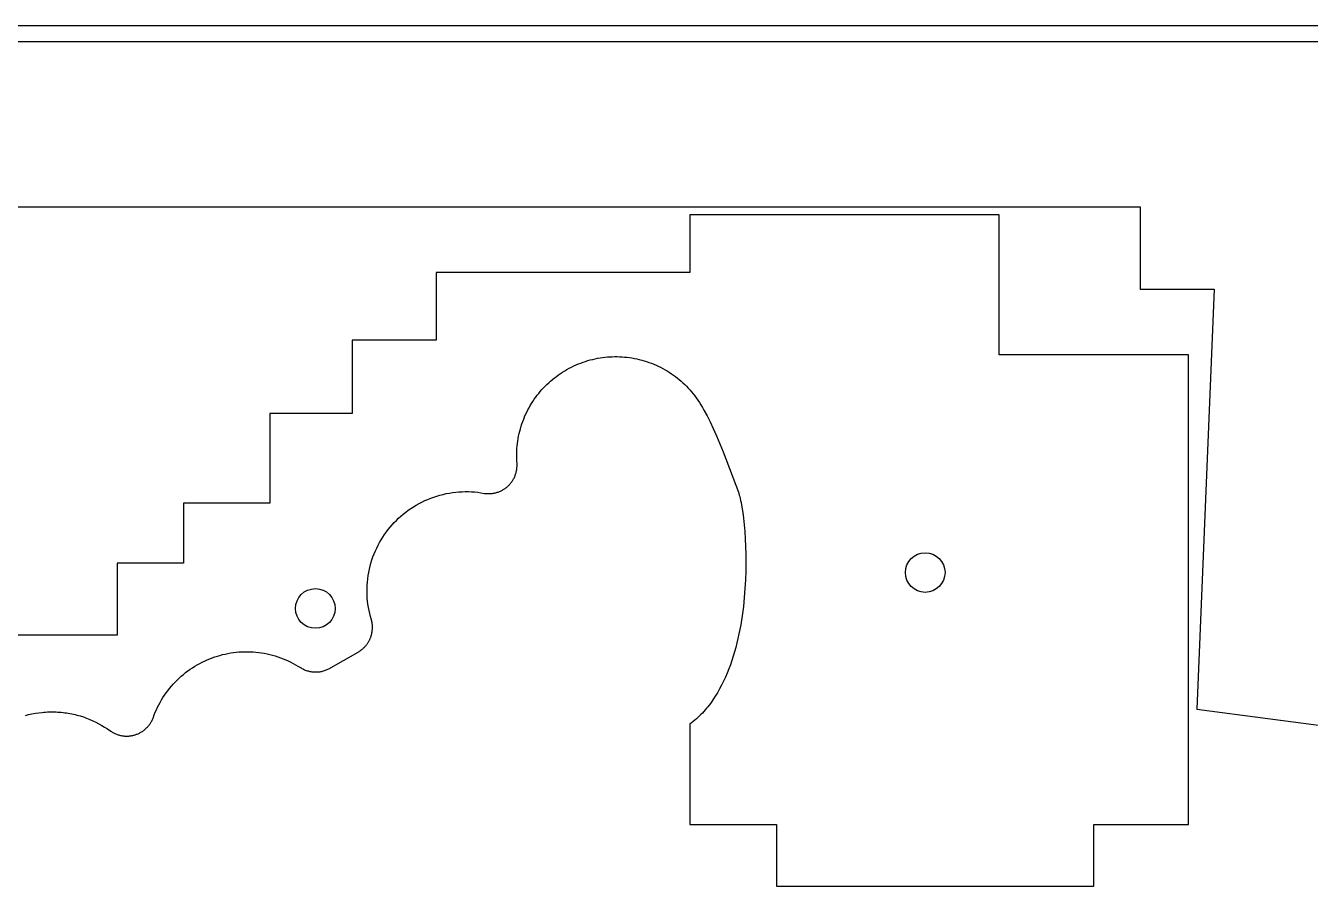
# Model space of a CAD drawing. Extents: x 296 to 1497, y 3 to 304.
# Drawn here: x 1324.5 to 1415.2, y 242.3 to 303.1 of the extents above; entities that cross this region are included whole.
import ezdxf

# ---------------------------------------------------------------- set-up
doc = ezdxf.new("R2010")
doc.units = 0
doc.layers.add('FLAT_PANELS', color=1, linetype='CONTINUOUS')
doc.layers.add('HELP_LINES', color=3, linetype='CONTINUOUS')

msp = doc.modelspace()

# ---------------------------------------------------------------- linework, layer by layer
at = {"layer": 'FLAT_PANELS'}
for p, q in [((1428.171, 301.944, 0), (1298.779, 301.944)), ((1308.909, 290.302), (1403.206, 290.302)), ((1393.239, 289.719), (1371.411, 289.719)), ((1371.411, 289.719), (1371.411, 285.644)), ((1393.239, 279.824), (1393.239, 289.719)), ((1403.206, 290.302), (1403.206, 284.481)), ((1371.411, 285.644), (1353.486, 285.644)), ((1353.486, 285.644), (1353.486, 280.86)), ((1403.206, 284.481), (1408.445, 284.481)), ((1408.445, 284.481), (1407.218, 254.795)), ((1353.486, 280.86), (1347.545, 280.86)), ((1347.545, 280.86), (1347.545, 275.686)), ((1364.367, 279.473), (1364.539, 279.516)), ((1364.539, 279.516), (1364.711, 279.555)), ((1364.711, 279.555), (1364.884, 279.589)), ((1364.884, 279.589), (1365.057, 279.619)), ((1365.057, 279.619), (1365.23, 279.645)), ((1365.23, 279.645), (1365.402, 279.666)), ((1365.402, 279.666), (1365.575, 279.683)), ((1365.575, 279.683), (1365.747, 279.696)), ((1365.747, 279.696), (1365.919, 279.704)), ((1365.919, 279.704), (1366.091, 279.708)), ((1366.091, 279.708), (1366.264, 279.708)), ((1366.264, 279.708), (1366.437, 279.703)), ((1366.437, 279.703), (1366.611, 279.694)), ((1366.611, 279.694), (1366.785, 279.681)), ((1366.785, 279.681), (1366.96, 279.664)), ((1366.96, 279.664), (1367.135, 279.641)), ((1367.135, 279.641), (1367.309, 279.615)), ((1367.309, 279.615), (1367.483, 279.584)), ((1367.483, 279.584), (1367.657, 279.548)), ((1367.657, 279.548), (1367.83, 279.508)), ((1367.83, 279.508), (1368.003, 279.464)), ((1406.627, 279.824), (1393.239, 279.824)), ((1406.627, 246.645), (1406.627, 279.824)), ((1362.267, 278.52), (1362.416, 278.617)), ((1362.416, 278.617), (1362.567, 278.711)), ((1362.567, 278.711), (1362.721, 278.801)), ((1362.721, 278.801), (1362.878, 278.887)), ((1362.878, 278.887), (1363.036, 278.968)), ((1363.036, 278.968), (1363.197, 279.046)), ((1363.197, 279.046), (1363.36, 279.12)), ((1363.36, 279.12), (1363.524, 279.19)), ((1363.524, 279.19), (1363.69, 279.255)), ((1363.69, 279.255), (1363.858, 279.316)), ((1363.858, 279.316), (1364.027, 279.373)), ((1364.027, 279.373), (1364.196, 279.425)), ((1364.196, 279.425), (1364.367, 279.473)), ((1368.003, 279.464), (1368.174, 279.415)), ((1368.174, 279.415), (1368.344, 279.362)), ((1368.344, 279.362), (1368.513, 279.304)), ((1368.513, 279.304), (1368.681, 279.242)), ((1368.681, 279.242), (1368.847, 279.176)), ((1368.847, 279.176), (1369.011, 279.105)), ((1369.011, 279.105), (1369.173, 279.031)), ((1369.173, 279.031), (1369.333, 278.952)), ((1369.333, 278.952), (1369.491, 278.87)), ((1369.491, 278.87), (1369.646, 278.783)), ((1369.646, 278.783), (1369.799, 278.693)), ((1369.799, 278.693), (1369.949, 278.6)), ((1369.949, 278.6), (1370.097, 278.502)), ((1361.187, 277.626), (1361.31, 277.747)), ((1361.31, 277.747), (1361.437, 277.867)), ((1361.437, 277.867), (1361.567, 277.983)), ((1361.567, 277.983), (1361.701, 278.097)), ((1361.701, 278.097), (1361.838, 278.208)), ((1361.838, 278.208), (1361.978, 278.315)), ((1361.978, 278.315), (1362.121, 278.419)), ((1362.121, 278.419), (1362.267, 278.52)), ((1370.097, 278.502), (1370.241, 278.402)), ((1370.241, 278.402), (1370.383, 278.298)), ((1370.383, 278.298), (1370.521, 278.191)), ((1370.521, 278.191), (1370.656, 278.081)), ((1370.656, 278.081), (1370.788, 277.968)), ((1370.788, 277.968), (1370.916, 277.853)), ((1370.916, 277.853), (1371.041, 277.735)), ((1371.041, 277.735), (1371.163, 277.613)), ((1360.414, 276.694), (1360.515, 276.836)), ((1360.515, 276.836), (1360.62, 276.976)), ((1360.62, 276.976), (1360.727, 277.112)), ((1360.727, 277.112), (1360.838, 277.245)), ((1360.838, 277.245), (1360.951, 277.374)), ((1360.951, 277.374), (1361.067, 277.501)), ((1361.067, 277.501), (1361.187, 277.626)), ((1371.163, 277.613), (1371.283, 277.488)), ((1371.283, 277.488), (1371.401, 277.358)), ((1371.401, 277.358), (1371.517, 277.224)), ((1371.517, 277.224), (1371.631, 277.084)), ((1371.631, 277.084), (1371.744, 276.939)), ((1371.744, 276.939), (1371.855, 276.788)), ((1371.855, 276.788), (1371.966, 276.631)), ((1359.879, 275.78), (1359.959, 275.939)), ((1359.959, 275.939), (1360.042, 276.095)), ((1360.042, 276.095), (1360.13, 276.249)), ((1360.13, 276.249), (1360.221, 276.4)), ((1360.221, 276.4), (1360.316, 276.548)), ((1360.316, 276.548), (1360.414, 276.694)), ((1371.966, 276.631), (1372.075, 276.467)), ((1372.075, 276.467), (1372.184, 276.295)), ((1372.184, 276.295), (1372.292, 276.117)), ((1372.292, 276.117), (1372.4, 275.93)), ((1372.4, 275.93), (1372.616, 275.532)), ((1347.545, 275.686), (1341.727, 275.686)), ((1341.727, 275.686), (1341.727, 269.346)), ((1359.484, 274.786), (1359.539, 274.956)), ((1359.539, 274.956), (1359.599, 275.124)), ((1359.599, 275.124), (1359.663, 275.291)), ((1359.663, 275.291), (1359.73, 275.456)), ((1359.73, 275.456), (1359.802, 275.619)), ((1359.802, 275.619), (1359.879, 275.78)), ((1372.616, 275.532), (1372.834, 275.099)), ((1372.834, 275.099), (1373.055, 274.629)), ((1359.274, 273.92), (1359.307, 274.095)), ((1359.307, 274.095), (1359.345, 274.269)), ((1359.345, 274.269), (1359.387, 274.442)), ((1359.387, 274.442), (1359.433, 274.615)), ((1359.433, 274.615), (1359.484, 274.786)), ((1373.055, 274.629), (1373.28, 274.118)), ((1373.28, 274.118), (1373.754, 272.969)), ((1359.177, 273.044), (1359.187, 273.219)), ((1359.187, 273.219), (1359.202, 273.395)), ((1359.202, 273.395), (1359.222, 273.57)), ((1359.222, 273.57), (1359.246, 273.745)), ((1359.246, 273.745), (1359.274, 273.92)), ((1359.169, 272.695), (1359.171, 272.869)), ((1359.171, 272.522), (1359.169, 272.695)), ((1359.171, 272.869), (1359.177, 273.044)), ((1359.178, 272.349), (1359.171, 272.522)), ((1359.192, 272.122), (1359.178, 272.349)), ((1373.754, 272.969), (1374.834, 270.119)), ((1359.052, 271.283), (1359.072, 271.337)), ((1359.072, 271.337), (1359.092, 271.392)), ((1359.092, 271.392), (1359.109, 271.447)), ((1359.109, 271.447), (1359.125, 271.503)), ((1359.125, 271.503), (1359.139, 271.559)), ((1359.139, 271.559), (1359.152, 271.615)), ((1359.152, 271.615), (1359.163, 271.672)), ((1359.163, 271.672), (1359.172, 271.728)), ((1359.172, 271.728), (1359.18, 271.785)), ((1359.18, 271.785), (1359.186, 271.842)), ((1359.186, 271.842), (1359.191, 271.898)), ((1359.191, 271.898), (1359.193, 271.955)), ((1359.194, 272.067), (1359.192, 272.122)), ((1359.193, 271.955), (1359.195, 272.011)), ((1359.195, 272.011), (1359.194, 272.067)), ((1358.361, 270.401), (1358.406, 270.435)), ((1358.406, 270.435), (1358.45, 270.469)), ((1358.45, 270.469), (1358.493, 270.505)), ((1358.493, 270.505), (1358.535, 270.541)), ((1358.535, 270.541), (1358.575, 270.579)), ((1358.575, 270.579), (1358.615, 270.618)), ((1358.615, 270.618), (1358.654, 270.658)), ((1358.654, 270.658), (1358.691, 270.699)), ((1358.691, 270.699), (1358.728, 270.742)), ((1358.728, 270.742), (1358.764, 270.786)), ((1358.764, 270.786), (1358.799, 270.831)), ((1358.799, 270.831), (1358.832, 270.878)), ((1358.832, 270.878), (1358.864, 270.925)), ((1358.864, 270.925), (1358.895, 270.974)), ((1358.895, 270.974), (1358.925, 271.023)), ((1358.925, 271.023), (1358.953, 271.073)), ((1358.953, 271.073), (1358.98, 271.125)), ((1358.98, 271.125), (1359.006, 271.177)), ((1359.006, 271.177), (1359.029, 271.23)), ((1359.029, 271.23), (1359.052, 271.283)), ((1352.475, 269.433), (1352.681, 269.531)), ((1352.681, 269.531), (1352.889, 269.623)), ((1352.889, 269.623), (1353.101, 269.708)), ((1353.101, 269.708), (1353.316, 269.786)), ((1353.316, 269.786), (1353.533, 269.857)), ((1353.533, 269.857), (1353.752, 269.92)), ((1353.752, 269.92), (1353.972, 269.977)), ((1353.972, 269.977), (1354.195, 270.026)), ((1354.195, 270.026), (1354.418, 270.068)), ((1354.418, 270.068), (1354.642, 270.103)), ((1354.642, 270.103), (1354.866, 270.13)), ((1354.866, 270.13), (1355.09, 270.15)), ((1355.09, 270.15), (1355.313, 270.163)), ((1355.313, 270.163), (1355.536, 270.168)), ((1355.536, 270.168), (1355.758, 270.167)), ((1355.758, 270.167), (1355.979, 270.158)), ((1355.979, 270.158), (1356.197, 270.143)), ((1356.197, 270.143), (1356.414, 270.121)), ((1356.414, 270.121), (1356.628, 270.092)), ((1356.628, 270.092), (1356.894, 270.048)), ((1356.894, 270.048), (1356.949, 270.041)), ((1356.949, 270.041), (1357.005, 270.035)), ((1357.005, 270.035), (1357.061, 270.03)), ((1357.061, 270.03), (1357.117, 270.027)), ((1357.117, 270.027), (1357.174, 270.026)), ((1357.174, 270.026), (1357.231, 270.026)), ((1357.231, 270.026), (1357.288, 270.028)), ((1357.288, 270.028), (1357.345, 270.031)), ((1357.345, 270.031), (1357.403, 270.037)), ((1357.403, 270.037), (1357.46, 270.043)), ((1357.46, 270.043), (1357.517, 270.052)), ((1357.517, 270.052), (1357.574, 270.062)), ((1357.574, 270.062), (1357.631, 270.074)), ((1357.631, 270.074), (1357.687, 270.087)), ((1357.687, 270.087), (1357.743, 270.103)), ((1357.743, 270.103), (1357.799, 270.119)), ((1357.799, 270.119), (1357.854, 270.138)), ((1357.854, 270.138), (1357.908, 270.157)), ((1357.908, 270.157), (1357.962, 270.179)), ((1357.962, 270.179), (1358.015, 270.202)), ((1358.015, 270.202), (1358.068, 270.226)), ((1358.068, 270.226), (1358.119, 270.252)), ((1358.119, 270.252), (1358.169, 270.279)), ((1358.169, 270.279), (1358.219, 270.308)), ((1358.219, 270.308), (1358.267, 270.338)), ((1358.267, 270.338), (1358.315, 270.369)), ((1358.315, 270.369), (1358.361, 270.401)), ((1374.834, 270.119), (1374.849, 270.076)), ((1374.849, 270.076), (1374.864, 270.031)), ((1374.864, 270.031), (1374.895, 269.93)), ((1374.895, 269.93), (1374.925, 269.816)), ((1374.925, 269.816), (1374.956, 269.69)), ((1374.956, 269.69), (1374.987, 269.552)), ((1374.987, 269.552), (1375.017, 269.402)), ((1341.727, 269.346), (1335.636, 269.346)), ((1335.636, 269.346), (1335.636, 265.103)), ((1351.158, 268.58), (1351.331, 268.717)), ((1351.331, 268.717), (1351.51, 268.851)), ((1351.51, 268.851), (1351.694, 268.978)), ((1351.694, 268.978), (1351.883, 269.101)), ((1351.883, 269.101), (1352.076, 269.218)), ((1352.076, 269.218), (1352.274, 269.328)), ((1352.274, 269.328), (1352.475, 269.433)), ((1375.017, 269.402), (1375.076, 269.07)), ((1375.076, 269.07), (1375.133, 268.695)), ((1375.133, 268.695), (1375.185, 268.282)), ((1350.233, 267.664), (1350.373, 267.827)), ((1350.373, 267.827), (1350.519, 267.985)), ((1350.519, 267.985), (1350.67, 268.139)), ((1350.67, 268.139), (1350.827, 268.29)), ((1350.827, 268.29), (1350.99, 268.437)), ((1350.99, 268.437), (1351.158, 268.58)), ((1375.185, 268.282), (1375.233, 267.833)), ((1375.233, 267.833), (1375.274, 267.352)), ((1349.598, 266.773), (1349.715, 266.961)), ((1349.715, 266.961), (1349.838, 267.145)), ((1349.838, 267.145), (1349.965, 267.323)), ((1349.965, 267.323), (1350.097, 267.496)), ((1350.097, 267.496), (1350.233, 267.664)), ((1375.274, 267.352), (1375.308, 266.841)), ((1375.308, 266.841), (1375.334, 266.303)), ((1349.099, 265.767), (1349.186, 265.976)), ((1349.186, 265.976), (1349.28, 266.181)), ((1349.28, 266.181), (1349.38, 266.383)), ((1349.38, 266.383), (1349.486, 266.58)), ((1349.486, 266.58), (1349.598, 266.773)), ((1375.334, 266.303), (1375.35, 265.742)), ((1335.636, 265.103), (1330.956, 265.103)), ((1330.956, 265.103), (1330.956, 260.033)), ((1348.817, 264.902), (1348.877, 265.122)), ((1348.877, 265.122), (1348.944, 265.34)), ((1348.944, 265.34), (1349.018, 265.555)), ((1349.018, 265.555), (1349.099, 265.767)), ((1375.355, 265.16), (1375.348, 264.56)), ((1375.35, 265.742), (1375.355, 265.16)), ((1348.649, 264.005), (1348.68, 264.231)), ((1348.68, 264.231), (1348.718, 264.456)), ((1348.718, 264.456), (1348.764, 264.68)), ((1348.764, 264.68), (1348.817, 264.902)), ((1375.348, 264.56), (1375.328, 263.946)), ((1348.599, 263.1), (1348.6, 263.326)), ((1348.6, 263.326), (1348.609, 263.552)), ((1348.609, 263.552), (1348.625, 263.779)), ((1348.625, 263.779), (1348.649, 264.005)), ((1375.294, 263.319), (1375.245, 262.684)), ((1375.328, 263.946), (1375.294, 263.319)), ((1348.605, 262.875), (1348.599, 263.1)), ((1348.618, 262.652), (1348.605, 262.875)), ((1348.638, 262.43), (1348.618, 262.652)), ((1348.664, 262.21), (1348.638, 262.43)), ((1375.245, 262.684), (1375.179, 262.043)), ((1348.698, 261.992), (1348.664, 262.21)), ((1348.738, 261.776), (1348.698, 261.992)), ((1348.785, 261.563), (1348.738, 261.776)), ((1348.838, 261.354), (1348.785, 261.563)), ((1348.908, 261.11), (1348.838, 261.354)), ((1375.095, 261.4), (1374.992, 260.756)), ((1375.179, 262.043), (1375.095, 261.4)), ((1348.918, 261.072), (1348.908, 261.11)), ((1348.927, 261.033), (1348.918, 261.072)), ((1348.936, 260.995), (1348.927, 261.033)), ((1348.944, 260.955), (1348.936, 260.995)), ((1348.952, 260.916), (1348.944, 260.955)), ((1348.958, 260.876), (1348.952, 260.916)), ((1348.964, 260.835), (1348.958, 260.876)), ((1348.969, 260.794), (1348.964, 260.835)), ((1348.973, 260.753), (1348.969, 260.794)), ((1348.977, 260.712), (1348.973, 260.753)), ((1348.976, 260.417), (1348.979, 260.46)), ((1348.979, 260.67), (1348.977, 260.712)), ((1348.981, 260.629), (1348.979, 260.67)), ((1348.979, 260.46), (1348.981, 260.502)), ((1348.982, 260.587), (1348.981, 260.629)), ((1348.981, 260.502), (1348.982, 260.544)), ((1348.982, 260.544), (1348.982, 260.587)), ((1374.992, 260.756), (1374.87, 260.115)), ((1330.956, 260.033), (1308.255, 260.033)), ((1348.682, 259.516), (1348.704, 259.553)), ((1348.704, 259.553), (1348.726, 259.591)), ((1348.726, 259.591), (1348.747, 259.629)), ((1348.747, 259.629), (1348.767, 259.668)), ((1348.767, 259.668), (1348.786, 259.707)), ((1348.786, 259.707), (1348.804, 259.747)), ((1348.804, 259.747), (1348.822, 259.787)), ((1348.822, 259.787), (1348.839, 259.827)), ((1348.839, 259.827), (1348.855, 259.868)), ((1348.855, 259.868), (1348.869, 259.909)), ((1348.869, 259.909), (1348.883, 259.951)), ((1348.883, 259.951), (1348.897, 259.992)), ((1348.897, 259.992), (1348.909, 260.034)), ((1348.909, 260.034), (1348.92, 260.076)), ((1348.92, 260.076), (1348.93, 260.119)), ((1348.93, 260.119), (1348.94, 260.161)), ((1348.94, 260.161), (1348.948, 260.204)), ((1348.948, 260.204), (1348.955, 260.246)), ((1348.955, 260.246), (1348.962, 260.289)), ((1348.962, 260.289), (1348.968, 260.332)), ((1348.968, 260.332), (1348.972, 260.374)), ((1348.972, 260.374), (1348.976, 260.417)), ((1374.801, 259.797), (1374.726, 259.48)), ((1374.87, 260.115), (1374.801, 259.797)), ((1338.208, 258.6), (1338.394, 258.65)), ((1338.394, 258.65), (1338.583, 258.694)), ((1338.583, 258.694), (1338.774, 258.733)), ((1338.774, 258.733), (1338.967, 258.768)), ((1338.967, 258.768), (1339.161, 258.796)), ((1339.161, 258.796), (1339.357, 258.82)), ((1339.357, 258.82), (1339.554, 258.838)), ((1339.554, 258.838), (1339.752, 258.85)), ((1339.752, 258.85), (1339.951, 258.857)), ((1339.951, 258.857), (1340.15, 258.858)), ((1340.15, 258.858), (1340.35, 258.854)), ((1340.35, 258.854), (1340.549, 258.844)), ((1340.549, 258.844), (1340.749, 258.828)), ((1340.749, 258.828), (1340.948, 258.806)), ((1340.948, 258.806), (1341.146, 258.779)), ((1341.146, 258.779), (1341.343, 258.746)), ((1341.343, 258.746), (1341.54, 258.707)), ((1341.54, 258.707), (1341.734, 258.663)), ((1341.734, 258.663), (1341.927, 258.614)), ((1341.927, 258.614), (1342.119, 258.559)), ((1345.898, 257.654), (1347.97, 258.831)), ((1347.97, 258.831), (1348.004, 258.851)), ((1348.004, 258.851), (1348.038, 258.871)), ((1348.038, 258.871), (1348.071, 258.893)), ((1348.071, 258.893), (1348.104, 258.915)), ((1348.104, 258.915), (1348.137, 258.938)), ((1348.137, 258.938), (1348.17, 258.961)), ((1348.17, 258.961), (1348.202, 258.986)), ((1348.202, 258.986), (1348.235, 259.011)), ((1348.235, 259.011), (1348.266, 259.037)), ((1348.266, 259.037), (1348.298, 259.064)), ((1348.298, 259.064), (1348.329, 259.091)), ((1348.329, 259.091), (1348.359, 259.12)), ((1348.359, 259.12), (1348.389, 259.149)), ((1348.389, 259.149), (1348.419, 259.179)), ((1348.419, 259.179), (1348.448, 259.209)), ((1348.448, 259.209), (1348.476, 259.241)), ((1348.476, 259.241), (1348.504, 259.273)), ((1348.504, 259.273), (1348.531, 259.306)), ((1348.531, 259.306), (1348.558, 259.339)), ((1348.558, 259.339), (1348.584, 259.373)), ((1348.584, 259.373), (1348.61, 259.408)), ((1348.61, 259.408), (1348.634, 259.443)), ((1348.634, 259.443), (1348.658, 259.479)), ((1348.658, 259.479), (1348.682, 259.516)), ((1374.56, 258.854), (1374.468, 258.545)), ((1374.646, 259.166), (1374.56, 258.854)), ((1374.726, 259.48), (1374.646, 259.166)), ((1336.106, 257.613), (1336.271, 257.723)), ((1336.271, 257.723), (1336.438, 257.829)), ((1336.438, 257.829), (1336.608, 257.93)), ((1336.608, 257.93), (1336.779, 258.025)), ((1336.779, 258.025), (1336.953, 258.115)), ((1336.953, 258.115), (1337.128, 258.2)), ((1337.128, 258.2), (1337.305, 258.28)), ((1337.305, 258.28), (1337.483, 258.354)), ((1337.483, 258.354), (1337.662, 258.423)), ((1337.662, 258.423), (1337.842, 258.487)), ((1337.842, 258.487), (1338.024, 258.546)), ((1338.024, 258.546), (1338.208, 258.6)), ((1342.119, 258.559), (1342.308, 258.499)), ((1342.308, 258.499), (1342.494, 258.433)), ((1342.494, 258.433), (1342.679, 258.363)), ((1342.679, 258.363), (1342.86, 258.288)), ((1342.86, 258.288), (1343.039, 258.208)), ((1343.039, 258.208), (1343.215, 258.123)), ((1343.215, 258.123), (1343.387, 258.034)), ((1343.387, 258.034), (1343.556, 257.941)), ((1343.556, 257.941), (1343.721, 257.844)), ((1343.721, 257.844), (1343.938, 257.709)), ((1343.938, 257.709), (1343.995, 257.676)), ((1374.266, 257.938), (1374.156, 257.641)), ((1374.37, 258.24), (1374.266, 257.938)), ((1374.468, 258.545), (1374.37, 258.24)), ((1335.043, 256.708), (1335.184, 256.85)), ((1335.184, 256.85), (1335.329, 256.988)), ((1335.329, 256.988), (1335.477, 257.122)), ((1335.477, 257.122), (1335.629, 257.252)), ((1335.629, 257.252), (1335.785, 257.377)), ((1335.785, 257.377), (1335.944, 257.497)), ((1335.944, 257.497), (1336.106, 257.613)), ((1343.995, 257.676), (1344.054, 257.645)), ((1344.054, 257.645), (1344.113, 257.615)), ((1344.113, 257.615), (1344.175, 257.588)), ((1344.175, 257.588), (1344.237, 257.562)), ((1344.237, 257.562), (1344.301, 257.538)), ((1344.301, 257.538), (1344.366, 257.517)), ((1344.366, 257.517), (1344.431, 257.497)), ((1344.431, 257.497), (1344.498, 257.48)), ((1344.498, 257.48), (1344.566, 257.465)), ((1344.566, 257.465), (1344.634, 257.452)), ((1344.634, 257.452), (1344.703, 257.442)), ((1344.703, 257.442), (1344.772, 257.434)), ((1344.772, 257.434), (1344.841, 257.428)), ((1344.841, 257.428), (1344.911, 257.425)), ((1344.911, 257.425), (1344.981, 257.424)), ((1344.981, 257.424), (1345.051, 257.426)), ((1345.051, 257.426), (1345.12, 257.43)), ((1345.12, 257.43), (1345.189, 257.437)), ((1345.189, 257.437), (1345.258, 257.446)), ((1345.258, 257.446), (1345.326, 257.457)), ((1345.326, 257.457), (1345.394, 257.47)), ((1345.394, 257.47), (1345.461, 257.486)), ((1345.461, 257.486), (1345.527, 257.504)), ((1345.527, 257.504), (1345.592, 257.524)), ((1345.592, 257.524), (1345.655, 257.547)), ((1345.655, 257.547), (1345.718, 257.571)), ((1345.718, 257.571), (1345.779, 257.597)), ((1345.779, 257.597), (1345.839, 257.625)), ((1345.839, 257.625), (1345.898, 257.654)), ((1373.915, 257.059), (1373.785, 256.776)), ((1374.039, 257.348), (1373.915, 257.059)), ((1374.156, 257.641), (1374.039, 257.348)), ((1334.292, 255.778), (1334.406, 255.941)), ((1334.406, 255.941), (1334.524, 256.101)), ((1334.524, 256.101), (1334.647, 256.258)), ((1334.647, 256.258), (1334.775, 256.411)), ((1334.775, 256.411), (1334.907, 256.561)), ((1334.907, 256.561), (1335.043, 256.708)), ((1373.353, 255.962), (1373.194, 255.704)), ((1373.504, 256.227), (1373.353, 255.962)), ((1373.648, 256.499), (1373.504, 256.227)), ((1373.785, 256.776), (1373.648, 256.499)), ((1333.801, 254.929), (1333.889, 255.102)), ((1333.889, 255.102), (1333.982, 255.275)), ((1333.982, 255.275), (1334.08, 255.445)), ((1334.08, 255.445), (1334.184, 255.613)), ((1334.184, 255.613), (1334.292, 255.778)), ((1372.764, 255.09), (1372.672, 254.973)), ((1372.854, 255.209), (1372.764, 255.09)), ((1372.942, 255.33), (1372.854, 255.209)), ((1373.028, 255.453), (1372.942, 255.33)), ((1373.194, 255.704), (1373.028, 255.453)), ((1324.464, 254.35), (1324.696, 254.41)), ((1324.696, 254.41), (1324.932, 254.463)), ((1324.932, 254.463), (1325.17, 254.507)), ((1325.17, 254.507), (1325.41, 254.544)), ((1325.41, 254.544), (1325.653, 254.572)), ((1325.653, 254.572), (1325.775, 254.583)), ((1325.775, 254.583), (1325.897, 254.592)), ((1325.897, 254.592), (1326.02, 254.599)), ((1326.02, 254.599), (1326.143, 254.603)), ((1326.143, 254.603), (1326.266, 254.605)), ((1326.266, 254.605), (1326.389, 254.606)), ((1326.389, 254.606), (1326.512, 254.604)), ((1326.512, 254.604), (1326.635, 254.6)), ((1326.635, 254.6), (1326.758, 254.593)), ((1326.758, 254.593), (1326.881, 254.585)), ((1326.881, 254.585), (1327.004, 254.574)), ((1327.004, 254.574), (1327.127, 254.561)), ((1327.127, 254.561), (1327.249, 254.546)), ((1327.249, 254.546), (1327.371, 254.529)), ((1327.371, 254.529), (1327.493, 254.51)), ((1327.493, 254.51), (1327.614, 254.489)), ((1327.614, 254.489), (1327.735, 254.465)), ((1327.735, 254.465), (1327.855, 254.44)), ((1327.855, 254.44), (1327.974, 254.412)), ((1327.974, 254.412), (1328.093, 254.383)), ((1328.093, 254.383), (1328.328, 254.317)), ((1328.328, 254.317), (1328.56, 254.244)), ((1328.56, 254.244), (1328.789, 254.163)), ((1328.789, 254.163), (1329.013, 254.075)), ((1329.013, 254.075), (1329.233, 253.98)), ((1333.438, 254.063), (1333.461, 254.115)), ((1333.461, 254.115), (1333.482, 254.167)), ((1333.482, 254.167), (1333.569, 254.398)), ((1333.569, 254.398), (1333.641, 254.576)), ((1333.641, 254.576), (1333.718, 254.753)), ((1333.718, 254.753), (1333.801, 254.929)), ((1371.865, 254.115), (1371.755, 254.018)), ((1371.973, 254.214), (1371.865, 254.115)), ((1372.079, 254.316), (1371.973, 254.214)), ((1372.183, 254.42), (1372.079, 254.316)), ((1372.285, 254.526), (1372.183, 254.42)), ((1372.385, 254.634), (1372.285, 254.526)), ((1372.483, 254.745), (1372.385, 254.634)), ((1372.579, 254.858), (1372.483, 254.745)), ((1372.672, 254.973), (1372.579, 254.858)), ((1407.218, 254.795), (1423.053, 252.715)), ((1329.233, 253.98), (1329.449, 253.877)), ((1329.449, 253.877), (1329.659, 253.769)), ((1329.659, 253.769), (1329.864, 253.654)), ((1329.864, 253.654), (1330.064, 253.533)), ((1330.064, 253.533), (1330.258, 253.406)), ((1330.258, 253.406), (1330.492, 253.242)), ((1330.492, 253.242), (1330.539, 253.211)), ((1330.539, 253.211), (1330.587, 253.181)), ((1330.587, 253.181), (1330.636, 253.153)), ((1332.577, 253.139), (1332.628, 253.167)), ((1332.628, 253.167), (1332.678, 253.197)), ((1332.678, 253.197), (1332.727, 253.229)), ((1332.727, 253.229), (1332.775, 253.262)), ((1332.775, 253.262), (1332.822, 253.297)), ((1332.822, 253.297), (1332.869, 253.333)), ((1332.869, 253.333), (1332.914, 253.37)), ((1332.914, 253.37), (1332.959, 253.409)), ((1332.959, 253.409), (1333.002, 253.449)), ((1333.002, 253.449), (1333.044, 253.491)), ((1333.044, 253.491), (1333.085, 253.533)), ((1333.085, 253.533), (1333.124, 253.577)), ((1333.124, 253.577), (1333.162, 253.622)), ((1333.162, 253.622), (1333.199, 253.668)), ((1333.199, 253.668), (1333.234, 253.714)), ((1333.234, 253.714), (1333.268, 253.762)), ((1333.268, 253.762), (1333.3, 253.811)), ((1333.3, 253.811), (1333.331, 253.86)), ((1333.331, 253.86), (1333.36, 253.91)), ((1333.36, 253.91), (1333.388, 253.96)), ((1333.388, 253.96), (1333.414, 254.011)), ((1333.414, 254.011), (1333.438, 254.063)), ((1371.528, 253.832), (1371.411, 253.743)), ((1371.411, 253.743), (1371.411, 253.657)), ((1371.411, 253.657), (1371.411, 252.492)), ((1371.643, 253.924), (1371.528, 253.832)), ((1371.755, 254.018), (1371.643, 253.924)), ((1330.636, 253.153), (1330.687, 253.125)), ((1330.687, 253.125), (1330.738, 253.099)), ((1330.738, 253.099), (1330.79, 253.074)), ((1330.79, 253.074), (1330.843, 253.051)), ((1330.843, 253.051), (1330.898, 253.029)), ((1330.898, 253.029), (1330.952, 253.009)), ((1330.952, 253.009), (1331.008, 252.99)), ((1331.008, 252.99), (1331.064, 252.973)), ((1331.064, 252.973), (1331.121, 252.957)), ((1331.121, 252.957), (1331.178, 252.944)), ((1331.178, 252.944), (1331.236, 252.931)), ((1331.236, 252.931), (1331.294, 252.921)), ((1331.294, 252.921), (1331.352, 252.912)), ((1331.352, 252.912), (1331.411, 252.905)), ((1331.411, 252.905), (1331.469, 252.9)), ((1331.469, 252.9), (1331.528, 252.896)), ((1331.528, 252.896), (1331.587, 252.895)), ((1331.587, 252.895), (1331.645, 252.895)), ((1331.645, 252.895), (1331.704, 252.896)), ((1331.704, 252.896), (1331.762, 252.899)), ((1331.762, 252.899), (1331.82, 252.904)), ((1331.82, 252.904), (1331.877, 252.911)), ((1331.877, 252.911), (1331.934, 252.919)), ((1331.934, 252.919), (1331.991, 252.929)), ((1331.991, 252.929), (1332.047, 252.941)), ((1332.047, 252.941), (1332.102, 252.953)), ((1332.102, 252.953), (1332.156, 252.968)), ((1332.156, 252.968), (1332.21, 252.984)), ((1332.21, 252.984), (1332.263, 253.001)), ((1332.263, 253.001), (1332.317, 253.02)), ((1332.317, 253.02), (1332.37, 253.04)), ((1332.37, 253.04), (1332.422, 253.063)), ((1332.422, 253.063), (1332.474, 253.086)), ((1332.474, 253.086), (1332.526, 253.112)), ((1332.526, 253.112), (1332.577, 253.139)), ((1371.411, 252.492), (1371.411, 246.645)), ((1371.411, 246.645), (1372.889, 246.645)), ((1372.889, 246.645), (1377.523, 246.645)), ((1377.523, 246.645), (1377.523, 242.28)), ((1399.933, 242.28), (1399.933, 246.645)), ((1399.933, 246.645), (1406.627, 246.645)), ((1377.523, 242.28), (1399.933, 242.28))]:
    msp.add_line(p, q, dxfattribs=at)
for centre in [(1388.025, 264.452), (1344.947, 261.916)]:
    msp.add_circle(centre, 1.4, dxfattribs=at)
at = {"layer": 'HELP_LINES'}
msp.add_line((1496.908, 303.093), (896.908, 303.093), dxfattribs=at)

doc.saveas('drawing.dxf')
